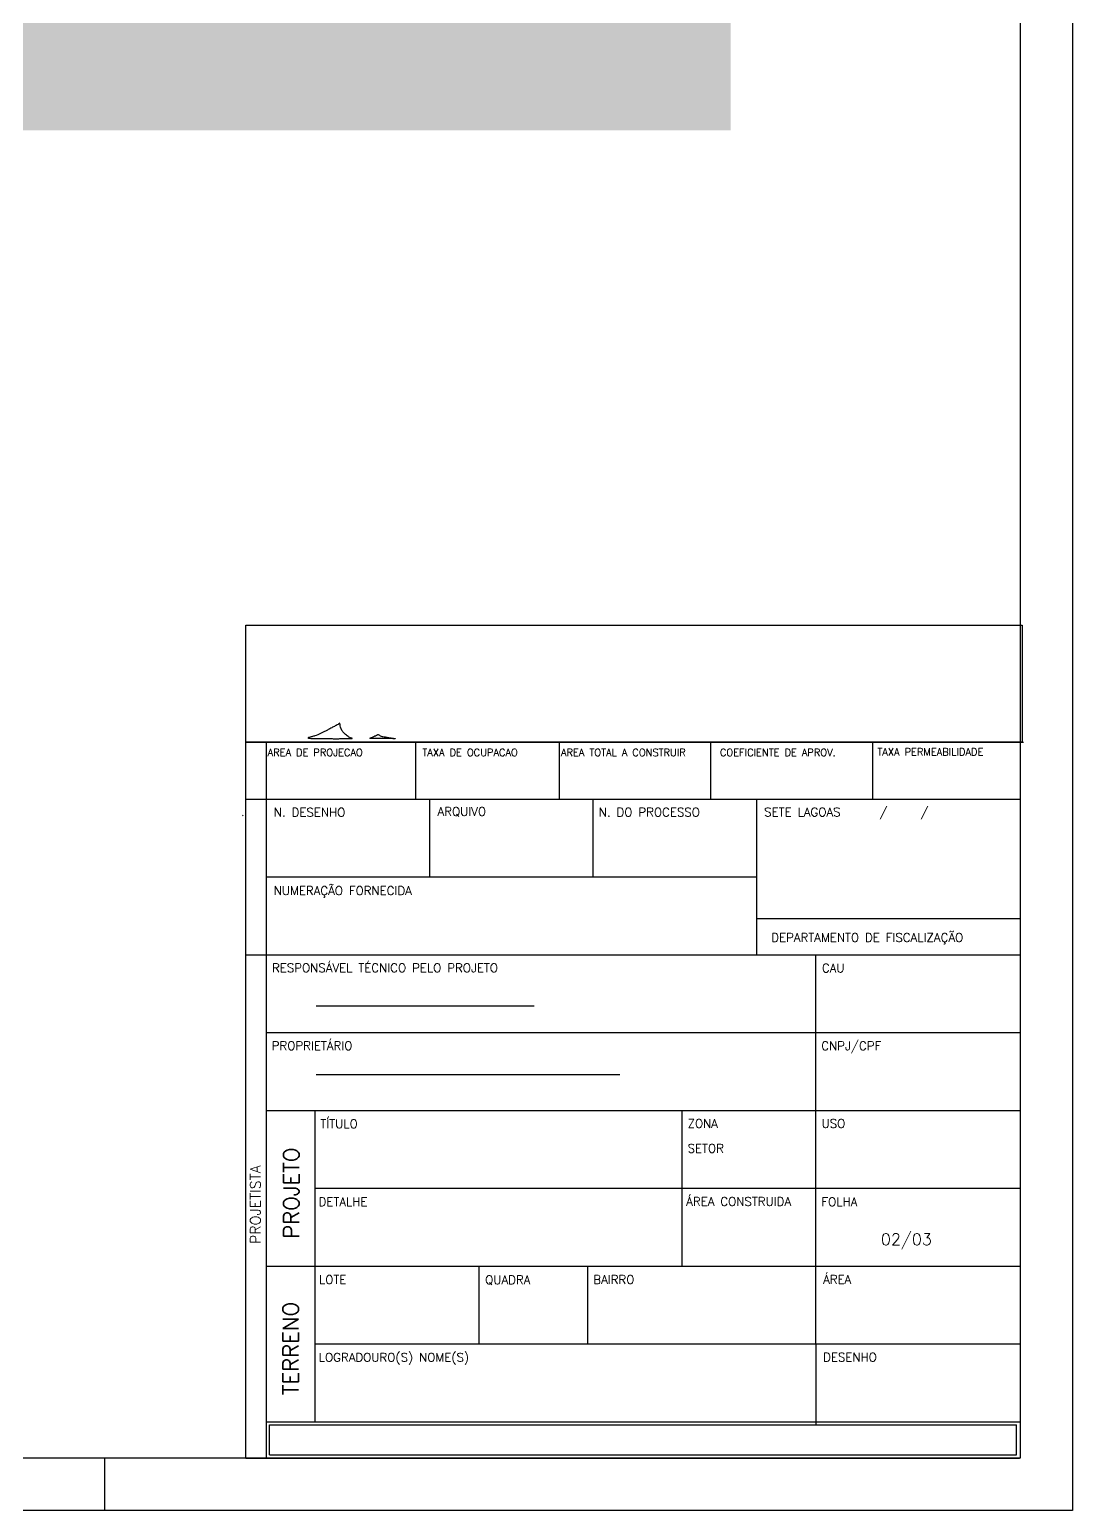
# Model space of a CAD drawing. Header units: inches. Extents: x 580771 to 672494, y 7715997 to 7829530.
# Drawn here: x 655637 to 656604, y 7720896 to 7722269 of the extents above; entities that cross this region are included whole.
import ezdxf

# ---------------------------------------------------------------- set-up
doc = ezdxf.new("R2010")
doc.units = ezdxf.units.IN
doc.header["$MEASUREMENT"] = 0
doc.linetypes.add('CONTINUO', pattern=[0])
for name, color, linetype in [('02', 2, 'Continuous'), ('Block1', 1, 'Continuous'), ('LEGENDA', 2, 'Continuous'), ('LOGO', 246, 'Continuous'), ('P-06', 6, 'Continuous'), ('P02', 2, 'Continuous'), ('P06', 6, 'Continuous'), ('PEN01', 1, 'Continuous')]:
    doc.layers.add(name, color=color, linetype=linetype)
doc.styles.add('R80E50', font='romans.shx', dxfattribs={"height": 10})
doc.styles.add('ROMANS', font='romans', dxfattribs={"height": 0.2})

# ---------------------------------------------------------------- blocks, each defined once
blk = doc.blocks.new('A0')
at = {"color": 0}
blk.add_lwpolyline([(2.5, 1), (2.5, 83.1), (117.9, 83.1), (117.9, 1)], close=True, dxfattribs=at)
at = {"layer": 'P02'}
blk.add_lwpolyline([(0, 0), (0, 84.1), (118.9, 84.1), (118.9, 0)], close=True, dxfattribs=at)
blk.add_lwpolyline([(100.4, 1), (100.4, 0)], dxfattribs=at)

msp = doc.modelspace()

# ---------------------------------------------------------------- hatches: boundary and pattern name
at = {"layer": 'Block1'}
h = msp.add_hatch(dxfattribs=at)
h.set_pattern_fill('EARTH', color=256, scale=150, angle=45, style=0, double=1)
h.paths.add_polyline_path([(656287.019, 7722354.592), (656264.966, 7722354.592), (656262.241, 7722347.166), (656260.186, 7722354.592), (656244.771, 7722354.592), (656244.771, 7722401.677), (655716.019, 7722401.677), (655716.019, 7722367.54), (655693.966, 7722367.54), (655691.241, 7722360.114), (655689.186, 7722367.54), (655673.771, 7722367.54), (655673.771, 7722416.677), (655052.009, 7722416.677), (655052.009, 7722362.849), (655029.957, 7722362.849), (655027.231, 7722355.423), (655025.177, 7722362.849), (655009.761, 7722362.849), (655009.761, 7722416.677), (654573.725, 7722416.677), (654573.725, 7722362.849), (654551.672, 7722362.849), (654548.947, 7722355.423), (654546.892, 7722362.849), (654531.477, 7722362.849), (654531.477, 7722416.677), (654093.267, 7722416.677), (654093.267, 7722362.849), (654071.215, 7722362.849), (654068.489, 7722355.423), (654066.434, 7722362.849), (654051.019, 7722362.849), (654051.019, 7722401.677), (653866.019, 7722401.677), (653866.019, 7722362.849), (653843.966, 7722362.849), (653841.241, 7722355.423), (653839.186, 7722362.849), (653823.771, 7722362.849), (653823.771, 7722416.677), (653463.267, 7722416.677), (653463.267, 7722369.592), (653441.215, 7722369.592), (653438.489, 7722362.166), (653436.434, 7722369.592), (653421.019, 7722369.592), (653421.019, 7722406.677), (652999.618, 7722406.677), (652191.844, 7722333.677), (651673.557, 7722283.677), (651357.848, 7722277.279), (651358.916, 7722224.591), (651335.796, 7722224.591), (651333.07, 7722217.165), (651331.015, 7722224.591), (651316.103, 7722224.591), (651316.103, 7722175.5), (656287.019, 7722175.5)])
h.paths.add_polyline_path([(652667.672, 7722363.688), (652861.678, 7722381.496), (652860.649, 7722392.699), (652666.644, 7722374.891)], flags=24)

# ---------------------------------------------------------------- linework, layer by layer
at = {"color": 54, "linetype": 'CONTINUO', "elevation": -634.842, "flags": 128}
msp.add_lwpolyline([(655834.141, 7721539.954), (655834.904, 7721540.482)], dxfattribs=at)
at = {"layer": '02'}
for p, q in [((655994.566, 7721608.357), (655994.566, 7721555.414)), ((656127.978, 7721608.357), (656127.978, 7721555.414)), ((656268.381, 7721608.357), (656268.381, 7721555.414)), ((656418.35, 7721608.357), (656418.35, 7721555.414))]:
    msp.add_line(p, q, dxfattribs=at)
at = {"layer": 'LEGENDA', "color": 2}
for p, q in [((655837.325, 7720944.56), (655837.325, 7721608.357)), ((655837.325, 7721608.357), (655853.206, 7721608.357)), ((655837.325, 7721411.118), (655856.564, 7721411.118))]:
    msp.add_line(p, q, dxfattribs=at)
at = {"layer": 'LEGENDA', "color": 5}
for p, q in [((655837.325, 7721608.357), (656548.87, 7721608.357)), ((655837.325, 7721608.357), (656558.55, 7721608.357)), ((655856.564, 7720944.56), (655856.564, 7721608.357)), ((655837.325, 7721555.414), (656554.798, 7721555.414)), ((655853.37, 7721555.414), (656435.674, 7721555.414)), ((655856.564, 7721411.118), (656554.798, 7721411.118)), ((655858.491, 7721411.118), (656554.798, 7721411.118)), ((655856.564, 7721266.821), (656554.798, 7721266.821)), ((655901.563, 7720978.229), (655901.563, 7721266.821)), ((655856.564, 7721122.525), (656554.798, 7721122.525)), ((655856.564, 7720978.229), (656554.798, 7720978.229)), ((655837.325, 7720944.56), (656554.798, 7720944.56))]:
    msp.add_line(p, q, dxfattribs=at)
at = {"layer": 'LEGENDA', "color": 1}
for p, q in [((656008.075, 7721483.266), (656008.075, 7721555.414)), ((656159.586, 7721483.266), (656159.586, 7721555.414)), ((656311.097, 7721411.118), (656311.097, 7721555.414)), ((655856.564, 7721483.266), (656311.097, 7721483.266)), ((656311.097, 7721444.787), (656554.798, 7721444.787)), ((656365.978, 7721050.377), (656365.978, 7721411.118)), ((655856.564, 7721338.97), (656554.798, 7721338.97)), ((656242.019, 7721122.525), (656242.019, 7721266.821)), ((655901.563, 7721194.673), (656554.798, 7721194.673)), ((656053.876, 7721050.377), (656053.876, 7721122.525)), ((656154.412, 7721050.377), (656154.412, 7721122.525)), ((656365.978, 7721050.377), (656554.798, 7721050.377)), ((655859.45, 7720975.343), (656551.912, 7720975.343)), ((655859.45, 7720947.446), (655859.45, 7720975.343)), ((656551.912, 7720947.446), (656551.912, 7720975.343)), ((655859.45, 7720947.446), (656551.912, 7720947.446))]:
    msp.add_line(p, q, dxfattribs=at)
at = {"layer": 'LEGENDA', "color": 3}
for p, q in [((655901.563, 7721050.377), (656365.978, 7721050.377)), ((656365.978, 7721050.377), (656365.978, 7720975.343))]:
    msp.add_line(p, q, dxfattribs=at)
at = {"layer": 'LOGO'}
msp.add_spline([(655924.46, 7721625.863), (655925.673, 7721620.74), (655927.409, 7721617.711), (655929.767, 7721615.45), (655932.993, 7721612.865), (655935.073, 7721612.074), (655936.094, 7721611.771), (655935.493, 7721611.695), (655933.899, 7721611.582), (655931.704, 7721611.626), (655929.557, 7721611.513), (655926.388, 7721611.626), (655922.771, 7721611.399), (655919.03, 7721611.399), (655915.747, 7721611.626), (655913.371, 7721611.626), (655909.983, 7721611.513), (655907.034, 7721611.626), (655904.094, 7721611.626), (655899.904, 7721611.513), (655896.736, 7721611.853), (655894.818, 7721612.19), (655896.965, 7721612.755), (655898.664, 7721613.322), (655901.384, 7721614.11), (655903.98, 7721614.902), (655906.585, 7721616.257), (655908.961, 7721617.389), (655911.786, 7721618.745), (655914.506, 7721620.214), (655917.789, 7721622.02), (655921.187, 7721623.716), (655924.46, 7721625.863)], degree=3, dxfattribs=at)
at = {"layer": 'LOGO', "color": 246}
msp.add_spline([(655952.281, 7721611.793), (655956.699, 7721611.733), (655958.255, 7721611.733), (655960.612, 7721611.651), (655962.168, 7721611.651), (655964.525, 7721611.569), (655966.892, 7721611.651), (655969.908, 7721611.569), (655970.681, 7721611.585), (655972.513, 7721611.487), (655975.224, 7721611.427), (655975.892, 7721611.487), (655975.443, 7721611.569), (655974.422, 7721611.787), (655973.344, 7721612.017), (655970.662, 7721612.405), (655968.467, 7721612.736), (655966.634, 7721613.048), (655964.535, 7721613.395), (655962.836, 7721613.842), (655961.175, 7721614.744), (655960.173, 7721615.277), (655959.448, 7721615.028), (655957.472, 7721614.18), (655956.623, 7721613.833), (655955.525, 7721613.3), (655954.199, 7721612.673), (655953.254, 7721612.171), (655952.281, 7721611.793)], degree=3, dxfattribs=at)
at = {"layer": 'P-06'}
msp.add_line((656557.177, 7721608.357), (655837.325, 7721608.357), dxfattribs=at)
msp.add_lwpolyline([(655837.325, 7721716.837), (656557.177, 7721716.837), (656557.177, 7721608.357), (655837.325, 7721608.357)], close=True, dxfattribs=at)
at = {"layer": 'P06'}
for p in [(655837.325, 7721608.357), (655992.961, 7721608.357)]:
    msp.add_line(p, (656557.177, 7721608.357), dxfattribs=at)
at = {"layer": 'PEN01'}
for p, q in [((655902.674, 7721363.734), (656104.77, 7721363.734)), ((655902.674, 7721300.013), (656184.139, 7721300.013))]:
    msp.add_line(p, q, dxfattribs=at)

# ---------------------------------------------------------------- block references
at = {"xscale": 48.51000000000931, "yscale": 48.51000000000931, "zscale": 48.51000000000931}
msp.add_blockref('A0', (650836.028, 7720896.05), dxfattribs=at)

# ---------------------------------------------------------------- texts
at = {"layer": 'LEGENDA', "color": 2, "style": 'R80E50'}
for s, height, p in [('AREA DE PROJECAO', 6.68547, (655857.586, 7721595.367)), ('TAXA DE OCUPACAO', 6.68547, (656001.056, 7721595.367)), ('AREA TOTAL A CONSTRUIR', 6.68547, (656129.589, 7721595.346)), ('COEFICIENTE DE APROV.', 6.68547, (656277.002, 7721595.367)), ('TAXA PERMEABILIDADE', 6.68547, (656423.029, 7721595.914)), ('N. DESENHO', 8.0165, (655863.318, 7721539.2)), ('ARQUIVO', 8.0165, (656015.161, 7721539.949)), ('N. DO PROCESSO', 8.01646, (656164.606, 7721539.361)), ('SETE LAGOAS     /     / ', 8.01646, (656318.068, 7721539.412)), ('NUMERAÇÃO FORNECIDA', 8.01646, (655863.179, 7721466.616)), ('DEPARTAMENTO DE FISCALIZAÇÃO', 8.01646, (656324.636, 7721423.135)), ('RESPONSÁVEL TÉCNICO PELO PROJETO', 8.01646, (655861.62, 7721394.962)), ('CAU', 8.0165, (656371.572, 7721394.812)), ('PROPRIETÁRIO', 8.01646, (655861.309, 7721322.837)), ('CNPJ/CPF', 8.0165, (656370.954, 7721322.698)), ('TÍTULO', 8.0165, (655906.447, 7721250.397)), ('ZONA', 8.0165, (656246.995, 7721250.636)), ('USO', 8.0165, (656371.247, 7721250.676)), ('SETOR', 8.0165, (656246.995, 7721227.635)), ('DETALHE', 8.0165, (655904.822, 7721178.169)), ('ÁREA CONSTRUIDA', 8.01646, (656245.781, 7721178.368)), ('FOLHA', 8.0165, (656371.129, 7721178.07)), ('ÁREA', 8.0165, (656372.683, 7721106.19)), ('LOTE', 8.0165, (655905.154, 7721105.956)), ('QUADRA', 8.0165, (656059.285, 7721105.833)), ('BAIRRO', 8.0165, (656159.587, 7721106.037)), ('LOGRADOURO(S) NOME(S)', 8.01646, (655904.93, 7721033.932)), ('DESENHO', 8.0165, (656372.683, 7721034.042))]:
    msp.add_text(s, height=height, dxfattribs=at).set_placement(p)
at = {"layer": 'LEGENDA', "color": 4, "style": 'ROMANS'}
for s, p in [('PROJETO', (655886.697, 7721147.7)), ('TERRENO', (655886.13, 7721002.919))]:
    msp.add_text(s, height=14.4296, rotation=90, dxfattribs=at).set_placement(p)
at = {"layer": 'LEGENDA', "color": 2, "style": 'ROMANS'}
msp.add_text('PROJETISTA', height=9.6197, rotation=90, dxfattribs=at).set_placement((655851.079, 7721142.991))
at = {"layer": 'LEGENDA', "color": 3, "style": 'ROMANS'}
msp.add_text('02/03', height=10.8222, dxfattribs=at).set_placement((656426.321, 7721141.915))

doc.saveas('drawing.dxf')
